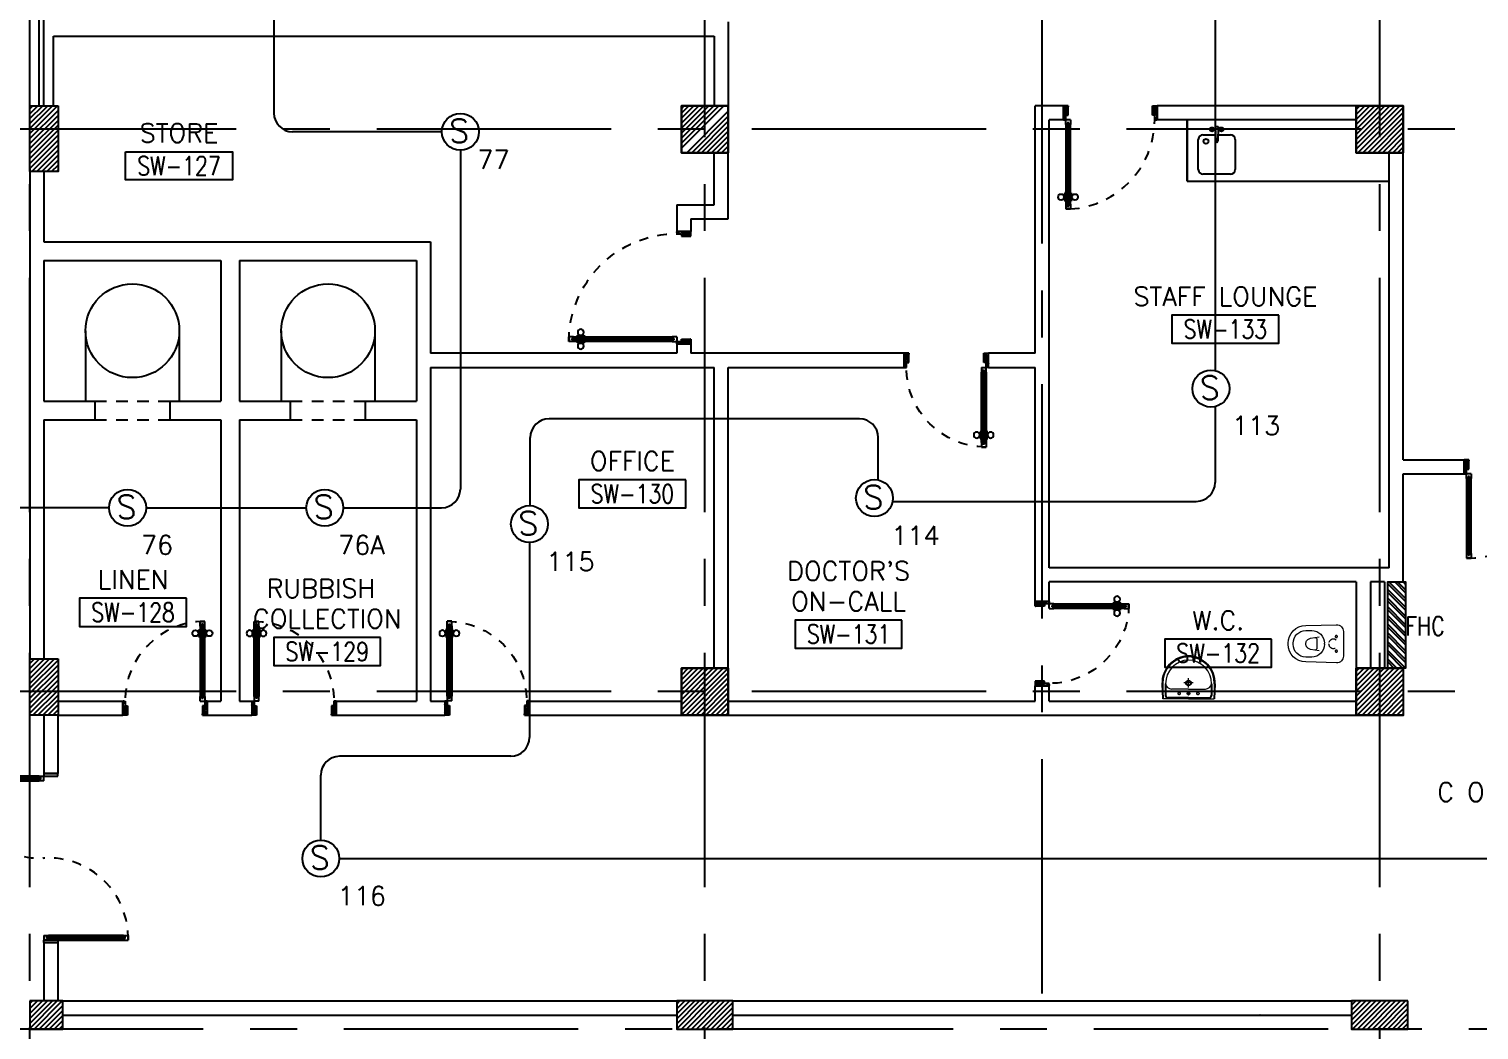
# Model space of a CAD drawing. Extents: x 0 to 93.9, y -1.5 to 78.
# Drawn here: x 50.97 to 66.44, y 33.01 to 43.69 of the extents above; entities that cross this region are included whole.
import ezdxf
from ezdxf.enums import TextEntityAlignment as Align

# ---------------------------------------------------------------- set-up
doc = ezdxf.new("R2010")
doc.units = 0
doc.header["$MEASUREMENT"] = 0
for name, pattern in [('CENTERX2', [4, 2.5, -0.5, 0.5, -0.5]), ('DASHED', [0.75, 0.5, -0.25]), ('HIDDEN', [0.375, 0.25, -0.125]), ('HIDDEN2', [0.1875, 0.125, -0.0625])]:
    doc.linetypes.add(name, pattern=pattern)
doc.layers.get('0').update_dxf_attribs({"color": 11, "linetype": 'CONTINUOUS'})
for name, color, linetype in [('AXES', 11, 'CENTERX2'), ('COL', 11, 'CONTINUOUS'), ('DOOR', 11, 'CONTINUOUS'), ('E-FIRE', 4, 'CONTINUOUS'), ('E-WIRE', 4, 'CONTINUOUS'), ('FHC', 11, 'CONTINUOUS'), ('FIX', 11, 'CONTINUOUS'), ('HAT', 11, 'CONTINUOUS'), ('INSUL', 11, 'CONTINUOUS'), ('ME-FIX', 11, 'CONTINUOUS'), ('RM-BOX', 11, 'CONTINUOUS'), ('RM-NAME', 11, 'CONTINUOUS'), ('RM-NO', 11, 'CONTINUOUS'), ('SHAFT', 11, 'CONTINUOUS'), ('SUNI-FUR', 11, 'CONTINUOUS'), ('WALL', 11, 'CONTINUOUS')]:
    doc.layers.add(name, color=color, linetype=linetype)
doc.styles.add('ROMANS', font='ROMANS.shx', dxfattribs={"width": 0.6})

# ---------------------------------------------------------------- blocks, each defined once
blk = doc.blocks.new('RM1')
at = {"layer": 'RM-BOX'}
blk.add_lwpolyline([(570, -200), (-570, -200), (-570, -500), (570, -500)], close=True, dxfattribs=at)
at = {"layer": 'RM-NAME', "style": 'ROMANS'}
for tag, p in [('ROOMNAME1', (0, 324)), ('ROOMNAME2', (0, 0))]:
    blk.add_attdef(tag, text='', height=200, dxfattribs=at).set_placement(p, align=Align.MIDDLE)
at = {"layer": 'RM-NO', "style": 'ROMANS', "width": 0.8}
blk.add_attdef('ROOMNO', text='', height=200, dxfattribs=at).set_placement((0, -350), align=Align.MIDDLE)
blk = doc.blocks.new('*X37')
at = {"color": 0}
for p, q in [((227926, 149490), (228426, 149990)), ((227929, 149546), (228373, 149990)), ((227929, 149599), (228319, 149990)), ((227929, 149652), (228266, 149990)), ((227929, 149705), (228213, 149990)), ((227929, 149758), (228160, 149990)), ((227929, 149811), (228107, 149990)), ((227929, 149864), (228054, 149990)), ((227929, 149917), (228001, 149990)), ((227929, 149970), (227948, 149990)), ((227979, 149490), (228429, 149940)), ((228032, 149490), (228429, 149887)), ((228085, 149490), (228429, 149834)), ((228138, 149490), (228429, 149781)), ((228191, 149490), (228429, 149728)), ((228244, 149490), (228429, 149675)), ((228297, 149490), (228429, 149622)), ((228350, 149490), (228429, 149568)), ((228403, 149490), (228429, 149515))]:
    blk.add_line(p, q, dxfattribs=at)
blk = doc.blocks.new('COL50')
at = {"layer": 'COL'}
blk.add_lwpolyline([(-250, 250), (-250, -250), (250, -250), (250, 250)], close=True, dxfattribs=at)
blk = doc.blocks.new('*X34')
at = {"color": 0}
for p, q in [((235129, 149533), (235585, 149990)), ((235129, 149586), (235532, 149990)), ((235129, 149639), (235479, 149990)), ((235129, 149692), (235426, 149990)), ((235129, 149745), (235373, 149990)), ((235129, 149798), (235320, 149990)), ((235129, 149851), (235267, 149990)), ((235129, 149905), (235214, 149990)), ((235129, 149958), (235161, 149990)), ((235138, 149490), (235629, 149980)), ((235191, 149490), (235629, 149927)), ((235244, 149490), (235629, 149874)), ((235297, 149490), (235629, 149821)), ((235350, 149490), (235629, 149768)), ((235403, 149490), (235629, 149715)), ((235456, 149490), (235629, 149662)), ((235509, 149490), (235629, 149609)), ((235562, 149490), (235629, 149556)), ((235615, 149490), (235629, 149503))]:
    blk.add_line(p, q, dxfattribs=at)
blk = doc.blocks.new('*X38')
at = {"color": 0}
for p, q in [((227929, 155538), (228380, 155990)), ((227929, 155592), (228327, 155990)), ((227929, 155645), (228274, 155990)), ((227929, 155698), (228221, 155990)), ((227929, 155751), (228168, 155990)), ((227929, 155804), (228115, 155990)), ((227929, 155857), (228062, 155990)), ((227929, 155910), (228009, 155990)), ((227929, 155963), (227956, 155990)), ((227986, 155490), (228429, 155932)), ((228039, 155490), (228429, 155879)), ((228092, 155490), (228429, 155826)), ((228145, 155490), (228429, 155773)), ((228198, 155490), (228429, 155720)), ((228251, 155490), (228429, 155667)), ((228304, 155490), (228429, 155614)), ((228357, 155490), (228429, 155561)), ((228410, 155490), (228429, 155508))]:
    blk.add_line(p, q, dxfattribs=at)
blk = doc.blocks.new('*X31')
at = {"color": 0}
for p, q in [((235129, 155526), (235592, 155990)), ((235129, 155579), (235539, 155990)), ((235129, 155632), (235486, 155990)), ((235129, 155685), (235433, 155990)), ((235129, 155738), (235380, 155990)), ((235129, 155791), (235327, 155990)), ((235129, 155844), (235274, 155990)), ((235129, 155897), (235221, 155990)), ((235129, 155950), (235168, 155990)), ((235145, 155490), (235629, 155973)), ((235198, 155490), (235629, 155920)), ((235251, 155490), (235629, 155867)), ((235304, 155490), (235629, 155814)), ((235357, 155490), (235629, 155761)), ((235410, 155490), (235629, 155708)), ((235464, 155490), (235629, 155655)), ((235517, 155490), (235629, 155602)), ((235570, 155490), (235629, 155549)), ((235623, 155490), (235629, 155496))]:
    blk.add_line(p, q, dxfattribs=at)
blk = doc.blocks.new('DOOR100')
at = {"layer": 'DOOR', "color": 0, "linetype": 'ByBlock'}
for p, q in [((-25, 1300), (-75, 1300)), ((-75, 1300), (-25, 1300)), ((-75, 1250), (-75, 1300)), ((-58, 1250), (-75, 1250)), ((-42, 1270), (-58, 1270)), ((-58, 1250), (-58, 1270)), ((-42, 1250), (-42, 1270)), ((-25, 1250), (-42, 1250)), ((-25, 1250), (-25, 1300)), ((-82, 1205), (-91, 1205)), ((-91, 1205), (-91, 1140)), ((-82, 1140), (-91, 1140)), ((-75, 1218), (-82, 1218)), ((-82, 1128), (-82, 1218)), ((-82, 1205), (-82, 1140)), ((-75, 1128), (-82, 1128)), ((-25, 1218), (-18, 1218)), ((-25, 1128), (-18, 1128)), ((-18, 1128), (-18, 1218)), ((-18, 1205), (-9, 1205)), ((-18, 1205), (-18, 1140)), ((-18, 1140), (-9, 1140)), ((-9, 1205), (-9, 1140)), ((-75, 200), (-58, 200)), ((-75, 150), (-75, 200)), ((-58, 200), (-58, 180)), ((-58, 180), (-42, 180)), ((-42, 200), (-25, 200)), ((-42, 180), (-42, 200)), ((-25, 200), (-25, 150)), ((-1200, 0), (-1200, 150)), ((-1200, 150), (-1175, 150)), ((-1200, 150), (-1200, 0)), ((-1150, 0), (-1200, 0)), ((-1175, 150), (-1175, 100)), ((-1175, 100), (-1150, 100)), ((-1150, 100), (-1150, 0)), ((-75, 150), (-25, 150)), ((-50, 100), (-50, 0)), ((-25, 100), (-50, 100)), ((-50, 0), (0, 0)), ((0, 150), (-25, 150)), ((-25, 150), (-25, 100)), ((0, 150), (0, 0))]:
    blk.add_line(p, q, dxfattribs=at)
at = {"layer": 'DOOR', "linetype": 'ByBlock'}
for p, q in [((-75, 1250), (-75, 200)), ((-58, 200), (-58, 1250)), ((-42, 200), (-42, 1250)), ((-25, 200), (-25, 1250)), ((0, 0), (0, 150))]:
    blk.add_line(p, q, dxfattribs=at)
at = {"layer": 'DOOR', "color": 9, "linetype": 'ByBlock'}
for p, q in [((-1150, 0), (-1200, 114)), ((-1150, 0), (-1200, 40)), ((-1150, 0), (-1163, 100)), ((-50, 0), (0, 114)), ((-50, 0), (-37, 100)), ((-50, 0), (0, 40))]:
    blk.add_line(p, q, dxfattribs=at)
at = {"layer": 'DOOR', "color": 0, "linetype": 'ByBlock'}
for centre in [(-124, 1173), (24, 1173)]:
    blk.add_circle(centre, 32.4, dxfattribs=at)
at = {"layer": 'DOOR', "linetype": 'HIDDEN', "ltscale": 0.5}
blk.add_arc((-25, 150), 1150, 90, 180.0001, dxfattribs=at)
at = {"layer": 'DOOR', "color": 9, "linetype": 'ByBlock'}
for centre, radius, start, end in [((-1150, 0), 154, 103.7142, 108.8947), ((-1150, 0), 134, 100.72, 111.8402), ((-1150, 0), 94.4, 90, 121.9818), ((-1150, 0), 74.4, 90, 132.2236), ((-1150, 0), 54.4, 90, 156.7926), ((-1150, 0), 34.4, 90, 180), ((-1150, 0), 14.4, 90, 180), ((-50, 0), 94.4, 58.0182, 90), ((-50, 0), 74.4, 47.7764, 90), ((-50, 0), 54.4, 23.2074, 90), ((-50, 0), 34.4, 0, 90), ((-50, 0), 14.4, 0, 90), ((-50, 0), 134, 68.1598, 79.28), ((-50, 0), 114, 64.0838, 77.3774), ((-50, 0), 154, 71.1053, 76.2858)]:
    blk.add_arc(centre, radius, start, end, dxfattribs=at)
blk = doc.blocks.new('DOOR90')
at = {"layer": 'DOOR', "color": 0, "linetype": 'ByBlock'}
for p, q in [((-150, 0), (-150, -25)), ((-150, 0), (0, 0)), ((0, -50), (0, 0)), ((-1000, -25), (-1000, -75)), ((-1000, -75), (-1000, -25)), ((-950, -25), (-1000, -25)), ((-950, -75), (-1000, -75)), ((-970, -42), (-970, -58)), ((-950, -42), (-970, -42)), ((-950, -58), (-970, -58)), ((-950, -25), (-950, -42)), ((-950, -58), (-950, -75)), ((-918, -25), (-918, -18)), ((-828, -18), (-918, -18)), ((-918, -75), (-918, -82)), ((-828, -82), (-918, -82)), ((-905, -18), (-905, -9)), ((-905, -9), (-840, -9)), ((-905, -18), (-840, -18)), ((-905, -82), (-905, -91)), ((-905, -82), (-840, -82)), ((-905, -91), (-840, -91)), ((-840, -18), (-840, -9)), ((-840, -82), (-840, -91)), ((-828, -25), (-828, -18)), ((-828, -75), (-828, -82)), ((-200, -42), (-200, -25)), ((-200, -25), (-150, -25)), ((-180, -42), (-200, -42)), ((-200, -75), (-200, -58)), ((-200, -58), (-180, -58)), ((-150, -75), (-200, -75)), ((-180, -58), (-180, -42)), ((-150, -75), (-150, -25)), ((-150, -25), (-100, -25)), ((-100, -25), (-100, -50)), ((-100, -50), (0, -50)), ((-150, -900), (-150, -875)), ((-150, -875), (-100, -875)), ((0, -900), (-150, -900)), ((-150, -900), (0, -900)), ((-100, -850), (0, -850)), ((-100, -875), (-100, -850)), ((0, -850), (0, -900))]:
    blk.add_line(p, q, dxfattribs=at)
at = {"layer": 'DOOR', "color": 9, "linetype": 'ByBlock'}
for p, q in [((0, -50), (-114, 0)), ((0, -50), (-40, 0)), ((0, -50), (-100, -37)), ((0, -850), (-114, -900)), ((0, -850), (-100, -863)), ((0, -850), (-40, -900))]:
    blk.add_line(p, q, dxfattribs=at)
at = {"layer": 'DOOR', "linetype": 'ByBlock'}
for p, q in [((-200, -25), (-950, -25)), ((-200, -42), (-950, -42)), ((-200, -58), (-950, -58)), ((-950, -75), (-200, -75))]:
    blk.add_line(p, q, dxfattribs=at)
at = {"layer": 'DOOR', "color": 0, "linetype": 'ByBlock'}
for centre in [(-873, 24), (-873, -124)]:
    blk.add_circle(centre, 32.4, dxfattribs=at)
at = {"layer": 'DOOR', "color": 9, "linetype": 'ByBlock'}
for centre, radius, start, end in [((0, -50), 154, 161.1053, 166.2858), ((0, -50), 134, 158.1598, 169.28), ((0, -50), 94.4, 148.0182, 180), ((0, -50), 74.4, 137.7764, 180), ((0, -50), 114, 154.0838, 167.3774), ((0, -50), 54.4, 113.2074, 180), ((0, -50), 34.4, 90, 180), ((0, -50), 14.4, 90, 180), ((0, -850), 154, 193.7142, 198.8947), ((0, -850), 134, 190.72, 201.8402), ((0, -850), 94.4, 180, 211.9818), ((0, -850), 74.4, 180, 222.2236), ((0, -850), 54.4, 180, 246.7926), ((0, -850), 34.4, 180, 270), ((0, -850), 14.4, 180, 270)]:
    blk.add_arc(centre, radius, start, end, dxfattribs=at)
at = {"layer": 'DOOR', "linetype": 'HIDDEN', "ltscale": 0.5}
blk.add_arc((-150, -25), 850, 180, 270, dxfattribs=at)
blk = doc.blocks.new('A$C272A55A0')
at = {"layer": 'DOOR', "color": 0, "linetype": 'ByBlock'}
for p, q in [((0, 900), (0, 1050)), ((50, 1050), (0, 1050)), ((25, 950), (50, 950)), ((25, 900), (25, 950)), ((50, 950), (50, 1050)), ((1750, 950), (1750, 1050)), ((1750, 1050), (1800, 1050)), ((1775, 950), (1750, 950)), ((1775, 900), (1775, 950)), ((1800, 1050), (1800, 900)), ((0, 900), (25, 900)), ((75, 900), (25, 900)), ((25, 850), (25, 900)), ((42, 850), (25, 850)), ((58, 870), (42, 870)), ((42, 870), (42, 850)), ((58, 850), (58, 870)), ((75, 850), (58, 850)), ((75, 900), (75, 850)), ((1725, 900), (1775, 900)), ((1725, 900), (1725, 850)), ((1725, 850), (1742, 850)), ((1742, 870), (1758, 870)), ((1742, 850), (1742, 870)), ((1758, 870), (1758, 850)), ((1758, 850), (1775, 850)), ((1800, 900), (1775, 900)), ((1775, 850), (1775, 900)), ((1718, 160), (1709, 160)), ((1709, 95), (1709, 160)), ((1725, 173), (1718, 173)), ((1718, 173), (1718, 83)), ((1718, 95), (1718, 160)), ((1775, 173), (1782, 173)), ((1782, 173), (1782, 83)), ((1782, 160), (1791, 160)), ((1782, 95), (1782, 160)), ((1791, 95), (1791, 160)), ((25, 50), (42, 50)), ((25, 50), (25, 0)), ((25, 0), (75, 0)), ((75, 0), (25, 0)), ((42, 50), (42, 30)), ((42, 30), (58, 30)), ((58, 50), (75, 50)), ((58, 50), (58, 30)), ((75, 50), (75, 0)), ((1718, 95), (1709, 95)), ((1725, 83), (1718, 83)), ((1742, 50), (1725, 50)), ((1725, 50), (1725, 0)), ((1775, 0), (1725, 0)), ((1725, 0), (1775, 0)), ((1742, 50), (1742, 30)), ((1758, 30), (1742, 30)), ((1775, 50), (1758, 50)), ((1758, 50), (1758, 30)), ((1775, 83), (1782, 83)), ((1775, 50), (1775, 0)), ((1782, 95), (1791, 95))]:
    blk.add_line(p, q, dxfattribs=at)
at = {"layer": 'DOOR', "color": 9, "linetype": 'ByBlock'}
for p, q in [((50, 1050), (0, 1010)), ((50, 1050), (0, 937)), ((50, 1050), (37, 950)), ((1750, 1050), (1800, 1010)), ((1750, 1050), (1800, 937)), ((1750, 1050), (1763, 950))]:
    blk.add_line(p, q, dxfattribs=at)
at = {"layer": 'DOOR', "linetype": 'ByBlock'}
for p, q in [((25, 850), (25, 50)), ((42, 850), (42, 50)), ((58, 850), (58, 50)), ((75, 50), (75, 850)), ((1725, 50), (1725, 850)), ((1742, 850), (1742, 50)), ((1758, 850), (1758, 50)), ((1775, 850), (1775, 50))]:
    blk.add_line(p, q, dxfattribs=at)
at = {"layer": 'DOOR', "color": 0, "linetype": 'ByBlock'}
for centre in [(1676, 128), (1824, 128)]:
    blk.add_circle(centre, 32.4, dxfattribs=at)
at = {"layer": 'DOOR', "color": 9, "linetype": 'ByBlock'}
for centre, radius, start, end in [((50, 1050), 54.4, 203.2074, 270), ((50, 1050), 74.4, 227.7764, 270), ((50, 1050), 94.4, 238.0182, 270), ((50, 1050), 114, 244.0838, 257.3774), ((50, 1050), 34.4, 180, 270), ((50, 1050), 14.4, 180, 270), ((1750, 1050), 14.4, 270, 0), ((1750, 1050), 34.4, 270, 0), ((1750, 1050), 54.4, 270, 336.7926), ((1750, 1050), 74.4, 270, 312.2236), ((1750, 1050), 94.4, 270, 301.9818), ((1750, 1050), 114, 282.6226, 295.9162), ((50, 1050), 134, 248.1598, 259.28), ((50, 1050), 154, 251.1053, 256.2858), ((1750, 1050), 134, 280.72, 291.8402), ((1750, 1050), 154, 283.7142, 288.8947)]:
    blk.add_arc(centre, radius, start, end, dxfattribs=at)
at = {"layer": 'DOOR', "linetype": 'HIDDEN', "ltscale": 0.5}
for centre, start, end in [((50, 851), 268.3174, 3.2965), ((1750, 851), 176.7035, 271.6826)]:
    blk.add_arc(centre, 851, start, end, dxfattribs=at)
at = {"layer": 'WALL', "linetype": 'ByBlock'}
blk.add_line((1800, 900), (1800, 1050), dxfattribs=at)
blk = doc.blocks.new('C7')
at = {"layer": 'HAT'}
h = blk.add_hatch(dxfattribs=at)
h.set_pattern_fill('ANSI31', color=256, scale=300, style=0)
h.set_pattern_definition([(45, (-248876.182, -51411.005), (-26.5165043, 26.5165043), [])])
h.paths.add_polyline_path([(350, 300), (250, 300), (0, 300), (0, 0), (350, 0)])
at = {"layer": 'COL'}
blk.add_lwpolyline([(0, 300), (0, 0), (350, 0), (350, 300)], close=True, dxfattribs=at)
blk = doc.blocks.new('C5')
at = {"layer": 'HAT', "linetype": 'ByBlock'}
h = blk.add_hatch(dxfattribs=at)
h.set_pattern_fill('ANSI31', color=256, scale=300, style=0)
h.set_pattern_definition([(45, (-223356.182, -51411.005), (-26.516504, 26.516504), [])])
h.paths.add_polyline_path([(300, 300), (0, 300), (0, 0), (300, 0)])
h.paths.add_polyline_path([(600, 300), (300, 300), (300, 0), (600, 0)])
at = {"layer": 'COL'}
blk.add_lwpolyline([(600, 300), (0, 300), (0, 0), (600, 0)], close=True, dxfattribs=at)
blk = doc.blocks.new('C11')
at = {"layer": 'HAT'}
h = blk.add_hatch(dxfattribs=at)
h.set_pattern_fill('ANSI31', color=256, scale=300, style=0)
h.set_pattern_definition([(45, (-248556.182, -75061.005), (-26.5165043, 26.5165043), [])])
h.paths.add_polyline_path([(300, 700), (0, 700), (0, 350), (300, 350)])
h.paths.add_polyline_path([(300, 350), (0, 350), (0, 0), (300, 0)])
at = {"layer": 'COL'}
blk.add_lwpolyline([(300, 700), (300, 0), (0, 0), (0, 700)], close=True, dxfattribs=at)
blk = doc.blocks.new('DOOR-10')
at = {"layer": 'DOOR', "color": 0, "linetype": 'ByBlock'}
for p, q in [((-26, 1100), (-76, 1100)), ((-76, 1100), (-26, 1100)), ((-76, 1050), (-76, 1100)), ((-26, 1050), (-26, 1100)), ((-83, 1005), (-92, 1005)), ((-92, 1005), (-92, 940)), ((-83, 940), (-92, 940)), ((-76, 1018), (-83, 1018)), ((-83, 928), (-83, 1018)), ((-83, 1005), (-83, 940)), ((-59, 1050), (-76, 1050)), ((-43, 1070), (-59, 1070)), ((-59, 1050), (-59, 1070)), ((-43, 1050), (-43, 1070)), ((-26, 1050), (-43, 1050)), ((-26, 1018), (-18, 1018)), ((-18, 928), (-18, 1018)), ((-18, 1005), (-9, 1005)), ((-18, 1005), (-18, 940)), ((-18, 940), (-9, 940)), ((-9, 1005), (-9, 940)), ((-76, 928), (-83, 928)), ((-26, 928), (-18, 928)), ((-76, 200), (-59, 200)), ((-76, 150), (-76, 200)), ((-59, 200), (-59, 180)), ((-59, 180), (-43, 180)), ((-43, 200), (-26, 200)), ((-43, 180), (-43, 200)), ((-26, 200), (-26, 150)), ((-1001, 0), (-1001, 150)), ((-1001, 150), (-976, 150)), ((-1001, 150), (-1001, 0)), ((-951, 0), (-1001, 0)), ((-976, 150), (-976, 100)), ((-976, 100), (-951, 100)), ((-951, 100), (-951, 0)), ((-76, 150), (-26, 150)), ((-51, 100), (-51, 0)), ((-26, 100), (-51, 100)), ((-51, 0), (-1, 0)), ((-1, 150), (-26, 150)), ((-26, 150), (-26, 100))]:
    blk.add_line(p, q, dxfattribs=at)
at = {"layer": 'DOOR', "linetype": 'ByBlock'}
for p, q in [((-76, 1050), (-76, 200)), ((-59, 200), (-59, 1050)), ((-43, 200), (-43, 1050)), ((-26, 200), (-26, 1050))]:
    blk.add_line(p, q, dxfattribs=at)
at = {"layer": 'DOOR', "color": 9, "linetype": 'ByBlock'}
for p, q in [((-951, 0), (-1001, 114)), ((-951, 0), (-1001, 40)), ((-951, 0), (-964, 100)), ((-51, 0), (-1, 114)), ((-51, 0), (-37, 100)), ((-51, 0), (-1, 40)), ((-1, 0), (-1, 150))]:
    blk.add_line(p, q, dxfattribs=at)
at = {"layer": 'DOOR', "color": 0, "linetype": 'ByBlock'}
for centre in [(-124, 973), (23, 973)]:
    blk.add_circle(centre, 32.4, dxfattribs=at)
at = {"layer": 'DOOR', "linetype": 'HIDDEN', "ltscale": 0.5}
blk.add_arc((-23, 149), 952, 93.1482, 179.9482, dxfattribs=at)
at = {"layer": 'DOOR', "color": 9, "linetype": 'ByBlock'}
for centre, radius, start, end in [((-951, 0), 154, 103.7142, 108.8947), ((-951, 0), 134, 100.72, 111.8402), ((-951, 0), 94.4, 90, 121.9818), ((-951, 0), 74.4, 90, 132.2236), ((-951, 0), 54.4, 90, 156.7926), ((-951, 0), 34.4, 90, 180), ((-951, 0), 14.4, 90, 180), ((-51, 0), 94.4, 58.0182, 90), ((-51, 0), 74.4, 47.7764, 90), ((-51, 0), 54.4, 23.2074, 90), ((-51, 0), 34.4, 0, 90), ((-51, 0), 14.4, 0, 90), ((-51, 0), 134, 68.1598, 79.28), ((-51, 0), 114, 64.0838, 77.3774), ((-51, 0), 154, 71.1053, 76.2858)]:
    blk.add_arc(centre, radius, start, end, dxfattribs=at)
blk = doc.blocks.new('fe-door')
at = {"layer": 'DOOR', "color": 0, "linetype": 'ByBlock'}
for p, q in [((-900, 1775), (-900, 1725)), ((-900, 1725), (-900, 1775)), ((-850, 1775), (-900, 1775)), ((-850, 1725), (-900, 1725)), ((-870, 1758), (-870, 1742)), ((-850, 1758), (-870, 1758)), ((-850, 1742), (-870, 1742)), ((-850, 1775), (-850, 1758)), ((-850, 1742), (-850, 1725)), ((-818, 1775), (-818, 1782)), ((-728, 1782), (-818, 1782)), ((-818, 1725), (-818, 1718)), ((-728, 1718), (-818, 1718)), ((-805, 1782), (-805, 1791)), ((-805, 1791), (-740, 1791)), ((-805, 1782), (-740, 1782)), ((-805, 1718), (-805, 1709)), ((-805, 1718), (-740, 1718)), ((-805, 1709), (-740, 1709)), ((-740, 1782), (-740, 1791)), ((-740, 1718), (-740, 1709)), ((-728, 1775), (-728, 1782)), ((-728, 1725), (-728, 1718)), ((-50, 1758), (-50, 1775)), ((-50, 1775), (0, 1775)), ((-30, 1758), (-50, 1758)), ((-50, 1725), (-50, 1742)), ((-50, 1742), (-30, 1742)), ((0, 1725), (-50, 1725)), ((-30, 1742), (-30, 1758)), ((150, 1800), (0, 1800)), ((0, 1800), (0, 1775)), ((0, 1725), (0, 1775)), ((0, 1775), (150, 1775)), ((150, 1775), (150, 1800)), ((0, 75), (0, 25)), ((0, 75), (50, 75)), ((0, 0), (0, 25)), ((0, 25), (50, 25)), ((150, 25), (0, 25)), ((0, 0), (150, 0)), ((30, 58), (30, 42)), ((50, 58), (30, 58)), ((30, 42), (50, 42)), ((50, 75), (50, 58)), ((50, 42), (50, 25)), ((150, 25), (150, 0)), ((850, 58), (850, 75)), ((850, 75), (900, 75)), ((850, 58), (870, 58)), ((850, 25), (850, 42)), ((850, 42), (870, 42)), ((850, 25), (900, 25)), ((870, 42), (870, 58)), ((900, 25), (900, 75)), ((900, 75), (900, 25))]:
    blk.add_line(p, q, dxfattribs=at)
at = {"layer": 'DOOR', "linetype": 'ByBlock'}
for p, q in [((-50, 1775), (-850, 1775)), ((-50, 1758), (-850, 1758)), ((-50, 1742), (-850, 1742)), ((-850, 1725), (-50, 1725)), ((850, 75), (50, 75)), ((50, 58), (850, 58)), ((50, 42), (850, 42)), ((50, 25), (850, 25))]:
    blk.add_line(p, q, dxfattribs=at)
at = {"layer": 'DOOR', "color": 0, "linetype": 'ByBlock'}
for centre in [(-773, 1824), (-773, 1676)]:
    blk.add_circle(centre, 32.4, dxfattribs=at)
at = {"layer": 'DOOR', "linetype": 'HIDDEN', "ltscale": 0.5}
for centre, start, end in [((-49, 1750), 178.3174, 273.2965), ((49, 50), 358.3174, 93.2965)]:
    blk.add_arc(centre, 851, start, end, dxfattribs=at)
at = {"layer": 'WALL'}
for p, q in [((0, 1800), (150, 1800)), ((0, 0), (150, 0))]:
    blk.add_line(p, q, dxfattribs=at)
at = {"layer": 'WALL', "linetype": 'ByBlock'}
blk.add_line((0, 1800), (150, 1800), dxfattribs=at)
blk = doc.blocks.new('LAV1')
at = {"layer": 'FIX', "linetype": 'ByBlock', "ltscale": 0.3}
for p, q in [((-280, 210), (-275, 50)), ((-245, 210), (-245, 85)), ((245, 210), (245, 85)), ((280, 210), (275, 50)), ((0, 60), (-220, 60)), ((0, 60), (220, 60))]:
    blk.add_line(p, q, dxfattribs=at)
at = {"layer": 'FIX', "linetype": 'Continuous', "lineweight": 20}
for p, q in [((-275, 210), (-275, 50)), ((0, 155), (-181, 155)), ((0, 155), (181, 155)), ((275, 210), (275, 50)), ((0, 50), (-275, 50)), ((0, 50), (-252, 50)), ((0, 50), (252, 50)), ((0, 50), (275, 50))]:
    blk.add_line(p, q, dxfattribs=at)
at = {"layer": 'FIX', "linetype": 'DASHED', "lineweight": 20, "ltscale": 0.05}
for p, q in [((50, 220), (-50, 220)), ((0, 170), (0, 270)), ((0, 170), (0, 270))]:
    blk.add_line(p, q, dxfattribs=at)
at = {"layer": 'FIX', "lineweight": 20}
for p, q in [((16, 107), (-15, 107)), ((0, 92), (0, 123))]:
    blk.add_line(p, q, dxfattribs=at)
for centre, radius in [((0, 220), 29.5), ((0, 220), 22.5), ((0, 107), 15.5)]:
    blk.add_circle(centre, radius, dxfattribs=at)
at = {"layer": 'FIX', "linetype": 'HIDDEN', "lineweight": 20, "ltscale": 0.05}
for centre in [(-100, 107), (100, 107)]:
    blk.add_circle(centre, 12.4, dxfattribs=at)
at = {"layer": 'FIX', "linetype": 'ByBlock', "ltscale": 0.3}
for centre, radius, start, end in [((7, 220), 287, 91.3776, 182.0064), ((-7, 220), 287, 357.9936, 88.6224), ((-220, 85), 24.9, 179.7021, 269.9486), ((220, 85), 24.9, 270.0514, 0.2979)]:
    blk.add_arc(centre, radius, start, end, dxfattribs=at)
at = {"layer": 'FIX', "linetype": 'Continuous', "lineweight": 20}
for centre, radius, start, end in [((8, 217), 283, 91.6988, 181.351), ((8, 212), 253, 91.7328, 180.4884), ((-8, 217), 283, 358.649, 88.3012), ((-8, 212), 253, 359.5116, 88.2672), ((-179, 222), 66.9, 190.2006, 268.0786), ((179, 222), 66.9, 271.9214, 349.7994)]:
    blk.add_arc(centre, radius, start, end, dxfattribs=at)
blk = doc.blocks.new('WC1')
at = {"layer": 'FIX', "lineweight": 20}
for p, q in [((-210, 204), (-538, 194)), ((-727, 5), (-727, -5)), ((-674, 5), (-674, -5)), ((-534, 24), (-540, 0)), ((-540, 0), (-534, -24)), ((-475, 141), (-538, 141)), ((-395, 76), (-490, 60)), ((-339, 5), (-339, -5)), ((-538, -141), (-475, -141)), ((-490, -60), (-395, -76)), ((-538, -194), (-210, -204))]:
    blk.add_line(p, q, dxfattribs=at)
at = {"layer": 'FIX', "linetype": 'Continuous', "lineweight": 20}
blk.add_line((-420, -47), (-420, 45), dxfattribs=at)
at = {"layer": 'FIX', "lineweight": 20}
blk.add_lwpolyline([(-213, -204), (-210, -204, 0.414214), (-137, -131), (-137, 0), (-137, 131, 0.414214), (-210, 204)], format="xyb", dxfattribs=at)
at = {"layer": 'FIX', "linetype": 'HIDDEN2', "lineweight": 20, "ltscale": 0.3}
blk.add_circle((-245, 0), 49.8, dxfattribs=at)
at = {"layer": 'FIX', "linetype": 'HIDDEN', "lineweight": 20, "ltscale": 0.05}
for centre in [(-213, 78), (-213, -77)]:
    blk.add_circle(centre, 11.6, dxfattribs=at)
at = {"layer": 'FIX', "lineweight": 20}
for centre, radius, start, end in [((-538, 5), 189, 90, 180), ((-538, 5), 136, 90, 180), ((-473, -7), 68.2, 128.9242, 152.8468), ((-464, -18), 82, 108.496, 128.9242), ((-475, 5), 136, 360, 90), ((-538, -5), 189, 180, 270), ((-538, -5), 136, 180, 270), ((-473, 7), 68.2, 207.1532, 231.0758), ((-464, 18), 82, 231.0758, 251.504), ((-475, -5), 136, 270, 0)]:
    blk.add_arc(centre, radius, start, end, dxfattribs=at)
at = {"layer": 'FIX', "linetype": 'Continuous', "lineweight": 20}
for centre, start, end in [((-443, 46), 357.6662, 91.6121), ((-442, -46), 268.3879, 2.3338)]:
    blk.add_arc(centre, 22.3, start, end, dxfattribs=at)
blk = doc.blocks.new('S')
at = {"layer": 'E-FIRE'}
blk.add_circle((0, 0), 197, dxfattribs=at)
at = {"layer": 'E-FIRE', "color": 3, "style": 'ROMANS'}
blk.add_text('S', height=250, dxfattribs=at).set_placement((-119, -115))

msp = doc.modelspace()

# ---------------------------------------------------------------- hatches: boundary and pattern name
at = {"layer": 'FHC', "linetype": 'ByBlock', "ltscale": 0.3}
h = msp.add_hatch(dxfattribs=at)
h.set_pattern_fill('ANSI32', color=11, scale=0.175, angle=90, style=0)
h.set_pattern_definition([(135, (96.70846, -195.32618), (-0.046403883, -0.046403883), []), (135, (96.70846, -195.295246), (-0.046403883, -0.046403883), [])])
h.paths.add_polyline_path([(65.6575, 37.79), (65.4675, 37.79), (65.4675, 36.87), (65.6575, 36.87)])
h.paths.add_polyline_path([(66.0786, 36.6574), (65.6577, 36.6574), (65.6577, 36.9199), (66.0786, 36.9199)], flags=9)
at = {"layer": 'HAT'}
h = msp.add_hatch(dxfattribs=at)
h.set_pattern_fill('ANSI31', color=256, scale=0.3, style=0)
h.set_pattern_definition([(45, (-249.55383, -18.391005), (-0.0265165043, 0.0265165043), [])])
h.paths.add_polyline_path([(51.2824, 36.97), (50.9824, 36.97), (50.9824, 36.62), (51.2824, 36.62)])
h.paths.add_polyline_path([(51.2824, 36.62), (50.9824, 36.62), (50.9824, 36.37), (51.2824, 36.37)])

# ---------------------------------------------------------------- linework, layer by layer
at = {"layer": 'AXES'}
for p, q in [((58.1824, -1.4643), (58.1824, 77.3484)), ((65.3824, -1.4643), (65.3824, 77.3484)), ((50.9824, -1.4643), (50.9824, 76.9984)), ((61.7824, 5.4), (61.7824, 64.22)), ((93.1824, 42.62), (25.1424, 42.62)), ((93.1824, 42.62), (41.0924, 42.62)), ((93.1824, 36.62), (41.0924, 36.62)), ((92.8324, 33.02), (30.5424, 33.02))]:
    msp.add_line(p, q, dxfattribs=at)
at = {"layer": 'COL'}
msp.add_lwpolyline([(51.2824, 36.97), (51.2824, 36.37), (50.9824, 36.37), (50.9824, 36.97)], close=True, dxfattribs=at)
at = {"layer": 'E-WIRE', "color": 4, "linetype": 'ByBlock'}
for p, q in [((53.585, 45.3727), (53.585, 42.793)), ((59.8318, 39.5311), (56.5205, 39.5311)), ((56.3205, 38.6053), (56.3205, 39.3311)), ((60.0318, 38.8786), (60.0318, 39.3311)), ((52.2217, 38.5815), (53.9311, 38.5815)), ((54.3253, 38.5815), (55.3746, 38.5815)), ((54.2831, 34.84), (66.9519, 34.84))]:
    msp.add_line(p, q, dxfattribs=at)
at = {"layer": 'E-WIRE', "color": 4}
for p, q in [((63.6296, 40.0443), (63.6296, 44.1916)), ((63.626, 39.6609), (63.626, 38.8501)), ((60.186, 38.6501), (63.426, 38.6501))]:
    msp.add_line(p, q, dxfattribs=at)
at = {"layer": 'E-WIRE', "linetype": 'ByBlock', "ltscale": 0.3}
for p, q in [((55.3775, 42.593), (53.785, 42.593)), ((55.5746, 42.3959), (55.5746, 38.7815)), ((56.3114, 38.2113), (56.3114, 36.1303)), ((56.1114, 35.9303), (54.286, 35.9303)), ((54.086, 35.037), (54.086, 35.7303))]:
    msp.add_line(p, q, dxfattribs=at)
at = {"layer": 'E-WIRE', "color": 4, "linetype": 'ByBlock', "ltscale": 0.3}
msp.add_line((51.8275, 38.5815), (49.0638, 38.5815), dxfattribs=at)
at = {"layer": 'E-WIRE', "linetype": 'ByBlock'}
msp.add_arc((53.785, 42.793), 0.2, 180, 270, dxfattribs=at)
at = {"layer": 'E-WIRE', "color": 4, "linetype": 'ByBlock'}
for centre, start, end in [((56.5205, 39.3311), 90, 180), ((59.8318, 39.3311), 0, 90)]:
    msp.add_arc(centre, 0.2, start, end, dxfattribs=at)
at = {"layer": 'E-WIRE', "color": 4}
msp.add_arc((63.426, 38.8501), 0.2, 270, 0, dxfattribs=at)
at = {"layer": 'E-WIRE', "linetype": 'ByBlock', "ltscale": 0.3}
for centre, start, end in [((55.3746, 38.7815), 270, 0), ((56.1114, 36.1303), 270, 0), ((54.286, 35.7303), 90, 180)]:
    msp.add_arc(centre, 0.2, start, end, dxfattribs=at)
at = {"layer": 'FHC', "linetype": 'ByBlock', "ltscale": 0.3}
msp.add_lwpolyline([(65.4675, 36.87), (65.4675, 37.79), (65.6575, 37.79), (65.6575, 36.87)], close=True, dxfattribs=at)
at = {"layer": 'INSUL'}
for p, q in [((51.0824, 42.87), (51.0824, 45.17)), ((51.1324, 42.87), (51.1324, 45.17))]:
    msp.add_line(p, q, dxfattribs=at)
at = {"layer": 'ME-FIX'}
for p, q in [((63.3278, 42.068), (63.3278, 42.718)), ((63.3278, 42.718), (63.3278, 42.068)), ((63.4971, 42.5613), (63.6336, 42.5613)), ((63.6276, 42.6495), (63.6596, 42.6495)), ((63.6276, 42.6495), (63.6336, 42.4942)), ((63.6596, 42.6495), (63.6536, 42.4942)), ((63.6536, 42.5613), (63.79, 42.5613)), ((63.4473, 42.1903), (63.4473, 42.5114)), ((63.8399, 42.5114), (63.8399, 42.1903)), ((63.79, 42.1405), (63.4971, 42.1405)), ((63.3278, 42.068), (65.4823, 42.068))]:
    msp.add_line(p, q, dxfattribs=at)
for centre, radius in [((63.5938, 42.6184), 0.0217), ((63.5938, 42.6184), 0.014), ((63.6933, 42.6184), 0.0217), ((63.6933, 42.6184), 0.014), ((63.5291, 42.4919), 0.0255)]:
    msp.add_circle(centre, radius, dxfattribs=at)
for centre, radius, start, end in [((63.4971, 42.5114), 0.0499, 90, 180), ((63.79, 42.5114), 0.0499, 0, 90), ((63.6436, 42.4942), 0.00997, 180, 0), ((63.4971, 42.1903), 0.0499, 180, 270), ((63.79, 42.1903), 0.0499, 270, 0)]:
    msp.add_arc(centre, radius, start, end, dxfattribs=at)
at = {"layer": 'SHAFT', "linetype": 'ByBlock', "ltscale": 0.3}
for p, q in [((51.5761, 40.47), (51.5761, 39.72)), ((52.5761, 40.47), (52.5761, 39.72)), ((53.6636, 40.47), (53.6636, 39.72)), ((54.6636, 40.47), (54.6636, 39.72))]:
    msp.add_line(p, q, dxfattribs=at)
for centre in [(52.0761, 40.47), (54.1636, 40.47)]:
    msp.add_circle(centre, 0.5, dxfattribs=at)
at = {"layer": 'SUNI-FUR', "linetype": 'HIDDEN2'}
for p, q in [((51.6761, 39.72), (52.4761, 39.72)), ((53.7636, 39.72), (54.5636, 39.72)), ((51.6761, 39.52), (52.4761, 39.52)), ((53.7636, 39.52), (54.5636, 39.52))]:
    msp.add_line(p, q, dxfattribs=at)
at = {"layer": 'WALL'}
for p, q in [((50.9824, 42.87), (50.9824, 45.32)), ((51.2324, 42.87), (51.2324, 43.615)), ((51.2324, 43.615), (58.2824, 43.615)), ((62.0074, 42.87), (61.7074, 42.87)), ((61.7074, 40.23), (61.7074, 42.87)), ((62.0074, 42.72), (62.0074, 42.87)), ((65.1324, 42.87), (63.0074, 42.87)), ((63.0074, 42.72), (63.0074, 42.87)), ((62.0074, 42.72), (61.8574, 42.72)), ((61.8574, 37.94), (61.8574, 42.72)), ((65.1324, 42.72), (63.0074, 42.72)), ((58.2824, 41.815), (58.2824, 42.37)), ((58.4324, 41.665), (58.4324, 42.37)), ((58.4324, 41.665), (58.4324, 42.37)), ((65.4824, 37.94), (65.4824, 42.37)), ((65.6325, 39.095), (65.6325, 42.37)), ((50.9824, 42.22), (50.9824, 36.97)), ((51.1324, 42.17), (51.1324, 41.42)), ((57.8824, 41.815), (58.2824, 41.815)), ((58.0324, 41.665), (58.4324, 41.665)), ((51.1324, 41.42), (55.2574, 41.42)), ((51.1324, 41.42), (55.2574, 41.42)), ((55.2574, 41.42), (55.2574, 40.23)), ((55.2574, 41.42), (55.2574, 40.23)), ((51.1324, 41.22), (51.1324, 39.72)), ((51.1324, 41.22), (53.0199, 41.22)), ((51.1324, 41.22), (51.1324, 40.23)), ((51.1324, 41.22), (51.1324, 39.72)), ((51.1324, 41.22), (53.0199, 41.22)), ((51.1324, 41.22), (51.1324, 40.23)), ((53.0199, 41.22), (53.0199, 39.72)), ((53.2199, 41.22), (55.1074, 41.22)), ((53.2199, 41.22), (55.1074, 41.22)), ((53.2199, 41.22), (53.2199, 39.72)), ((55.1074, 41.22), (55.1074, 39.72)), ((55.1074, 41.22), (55.1074, 39.72)), ((57.8824, 40.23), (55.2574, 40.23)), ((58.2824, 40.23), (58.0324, 40.23)), ((60.3074, 40.23), (58.0324, 40.23)), ((60.3074, 40.08), (60.3074, 40.23)), ((61.7074, 40.23), (61.2074, 40.23)), ((61.2074, 40.08), (61.2074, 40.23)), ((55.2574, 40.08), (58.2824, 40.08)), ((55.2574, 40.08), (55.2574, 36.52)), ((55.2574, 40.08), (55.2574, 36.52)), ((58.2824, 36.87), (58.2824, 40.08)), ((58.4324, 36.87), (58.4324, 40.08)), ((58.4324, 40.08), (60.3074, 40.08)), ((61.2074, 40.08), (61.7074, 40.08)), ((61.7074, 37.5826), (61.7074, 40.08)), ((51.1324, 39.72), (51.6761, 39.72)), ((51.6761, 39.72), (51.6761, 39.52)), ((52.4761, 39.72), (53.0199, 39.72)), ((52.4761, 39.72), (52.4761, 39.52)), ((53.2199, 39.72), (53.7636, 39.72)), ((53.7636, 39.52), (53.7636, 39.72)), ((54.5636, 39.52), (54.5636, 39.72)), ((54.5636, 39.72), (55.1074, 39.72)), ((51.1324, 39.52), (51.1324, 36.97)), ((51.1324, 39.52), (51.1324, 36.97)), ((51.1324, 39.52), (51.6761, 39.52)), ((52.4761, 39.52), (53.0199, 39.52)), ((53.0199, 39.52), (53.0199, 36.52)), ((53.2199, 39.52), (53.7636, 39.52)), ((53.2199, 39.52), (53.2199, 36.52)), ((54.5636, 39.52), (55.1074, 39.52)), ((55.1074, 39.52), (55.1074, 36.52)), ((55.1074, 39.52), (55.1074, 36.52)), ((65.6325, 39.095), (66.2825, 39.095)), ((66.2825, 38.945), (66.2825, 39.095)), ((65.6325, 38.945), (66.2825, 38.945)), ((65.6325, 37.7899), (65.6325, 38.945)), ((65.4824, 37.94), (61.8574, 37.94)), ((61.8574, 37.5826), (61.8574, 37.7901)), ((65.1324, 37.7901), (65.1324, 36.87)), ((65.2825, 37.7899), (65.2825, 36.87)), ((65.4325, 37.7899), (65.2825, 37.7899)), ((65.4325, 37.7899), (65.4325, 36.87)), ((65.4675, 36.87), (65.4675, 37.7899)), ((65.4675, 37.7899), (65.6325, 37.7899)), ((61.7074, 36.52), (61.7074, 36.6826)), ((61.8574, 36.52), (61.8574, 36.6826)), ((51.285, 36.52), (51.9723, 36.52)), ((51.9723, 36.52), (51.9723, 36.37)), ((52.8715, 36.52), (53.0199, 36.52)), ((52.8723, 36.52), (52.8723, 36.37)), ((53.2199, 36.52), (53.3498, 36.52)), ((53.3498, 36.52), (53.3498, 36.37)), ((54.2498, 36.52), (54.2498, 36.37)), ((54.2498, 36.52), (55.1074, 36.52)), ((55.2574, 36.52), (55.4074, 36.52)), ((55.2574, 36.52), (55.4074, 36.52)), ((55.4074, 36.52), (55.4074, 36.37)), ((55.4074, 36.52), (55.4074, 36.37)), ((55.4074, 36.52), (55.4074, 36.37)), ((55.4074, 36.52), (55.4074, 36.37)), ((56.3074, 36.52), (56.3074, 36.37)), ((56.3074, 36.52), (57.9324, 36.52)), ((58.4324, 36.52), (61.7074, 36.52)), ((61.8574, 36.52), (65.1324, 36.52)), ((51.1303, 36.37), (51.1303, 35.745)), ((51.2803, 36.37), (51.2803, 35.745)), ((51.285, 36.37), (51.9723, 36.37)), ((52.8715, 36.37), (53.3498, 36.37)), ((54.2498, 36.37), (55.4074, 36.37)), ((54.3574, 36.37), (55.4074, 36.37)), ((56.3074, 36.37), (57.9324, 36.37)), ((58.4324, 36.37), (65.2825, 36.37)), ((51.2803, 35.745), (51.1303, 35.745)), ((51.1303, 33.945), (51.2803, 33.945)), ((51.1303, 33.945), (51.1303, 33.32)), ((51.2803, 33.945), (51.2803, 33.32)), ((51.3324, 33.32), (57.8824, 33.32)), ((58.4824, 33.32), (65.0824, 33.32)), ((51.3324, 33.17), (57.8824, 33.17)), ((58.4824, 33.17), (65.0824, 33.17))]:
    msp.add_line(p, q, dxfattribs=at)
at = {"layer": 'WALL', "linetype": 'ByBlock'}
for p, q in [((58.4324, 43.765), (58.4324, 42.87)), ((58.2824, 43.615), (58.2824, 42.87)), ((57.8824, 41.815), (57.8824, 41.5305)), ((58.0324, 41.665), (58.0324, 41.5305)), ((58.0324, 41.5305), (57.8824, 41.5305)), ((57.8824, 40.3305), (57.8824, 40.23)), ((58.0324, 40.3305), (57.8824, 40.3305)), ((58.0324, 40.3305), (58.0324, 40.23)), ((65.1324, 37.7901), (61.8574, 37.7901)), ((61.8574, 37.5826), (61.7074, 37.5826)), ((61.8574, 36.6826), (61.7074, 36.6826))]:
    msp.add_line(p, q, dxfattribs=at)
at = {"layer": 'WALL', "linetype": 'ByBlock', "ltscale": 0.3}
for points in [[(57.9324, 42.37), (58.4324, 42.37), (58.4324, 42.87), (57.9324, 42.87)], [(65.1325, 42.37), (65.6325, 42.37), (65.6325, 42.87), (65.1325, 42.87)], [(58.4324, 36.87), (57.9324, 36.87), (57.9324, 36.37), (58.4324, 36.37)], [(65.6348, 36.87), (65.1325, 36.87), (65.1325, 36.37), (65.6348, 36.37)]]:
    msp.add_lwpolyline(points, close=True, dxfattribs=at)
at = {"layer": 'WALL'}
msp.add_arc((64.1044, 33.167), 0.003, 0, 90, dxfattribs=at)

# ---------------------------------------------------------------- block references
at = {"layer": 'COL', "linetype": 'ByBlock', "xscale": 0.001, "yscale": 0.001, "zscale": 0.001}
for name, p in [('C11', (50.9824, 42.17)), ('C7', (50.9824, 33.02)), ('C5', (57.8824, 33.02)), ('C5', (65.0824, 33.02))]:
    msp.add_blockref(name, p, dxfattribs=at)
at = {"layer": 'COL', "xscale": -0.001, "yscale": 0.001, "zscale": 0.001}
for p in [(58.1824, 42.62), (65.3825, 42.62), (58.1824, 36.62), (65.3825, 36.62)]:
    msp.add_blockref('COL50', p, dxfattribs=at)
at = {"layer": 'DOOR', "color": 0, "linetype": 'ByBlock', "ltscale": 0.3, "xscale": 0.001, "yscale": 0.001, "zscale": 0.001, "rotation": 180}
msp.add_blockref('DOOR-10', (62.0067, 42.87), dxfattribs=at)
at = {"layer": 'DOOR', "color": 0, "linetype": 'ByBlock', "zscale": 0.001}
for name, p, xscale, yscale, rotation in [('DOOR100', (58.0324, 40.3305), -0.001, 0.001, 90), ('DOOR90', (61.2074, 40.23), -0.001, 0.001, 270), ('DOOR90', (52.8723, 36.37), 0.000999999996565748, 0.000999999996565748, 270), ('DOOR90', (53.3498, 36.37), -0.000999999996565748, 0.000999999996565748, 90), ('DOOR90', (55.4074, 36.3707), -0.001, 0.001, 90)]:
    msp.add_blockref(name, p, dxfattribs=dict(at, xscale=xscale, yscale=yscale, rotation=rotation))
at = {"layer": 'DOOR', "color": 0, "linetype": 'ByBlock', "yscale": 0.001, "zscale": 0.001}
for name, p, xscale in [('A$C272A55A0', (66.2825, 38.0446), 0.001), ('DOOR90', (61.7074, 37.5826), -0.001)]:
    msp.add_blockref(name, p, dxfattribs=dict(at, xscale=xscale))
at = {"layer": 'DOOR', "color": 0, "linetype": 'ByBlock', "ltscale": 0.3, "xscale": 0.001, "yscale": 0.001, "zscale": 0.001}
msp.add_blockref('fe-door', (51.1303, 33.945), dxfattribs=at)
at = {"layer": 'E-FIRE', "color": 4, "xscale": 0.0009999999892897904, "yscale": 0.0009999999892897904, "zscale": 0.001}
for p in [(55.5746, 42.593), (63.582, 39.853), (59.9921, 38.6855), (52.0246, 38.5815), (54.1282, 38.5815), (56.3114, 38.4084), (54.086, 34.84)]:
    msp.add_blockref('S', p, dxfattribs=at)
at = {"layer": 'FIX', "xscale": -0.001, "yscale": 0.001, "zscale": 0.001, "rotation": 180}
msp.add_blockref('WC1', (65.1324, 37.1306), dxfattribs=at)
at = {"layer": 'FIX', "xscale": 0.001, "yscale": 0.001, "zscale": 0.001}
msp.add_blockref('LAV1', (63.3429, 36.4926), dxfattribs=at)
at = {"layer": 'HAT', "xscale": 0.001, "yscale": 0.001, "zscale": 0.001}
for name in ['*X38', '*X31', '*X37', '*X34']:
    msp.add_blockref(name, (-169.9962, -113.1197), dxfattribs=at)
at = {"layer": 'RM-NAME'}
ref = msp.add_blockref('RM1', (52.5727, 42.5794), dxfattribs=dict(at, xscale=-0.001, yscale=0.001, zscale=0.001))
ref.add_attrib('ROOMNO', 'SW-127', dxfattribs={"layer": 'RM-NO', "height": 0.2, "style": 'ROMANS', "width": 0.8}).set_placement((52.5727, 42.2294), align=Align.MIDDLE)
ref.add_attrib('ROOMNAME2', 'STORE', dxfattribs={"height": 0.2, "style": 'ROMANS'}).set_placement((52.5727, 42.5794), align=Align.MIDDLE)
at = {"layer": 'RM-NAME', "zscale": 0.001}
for p, xscale, yscale, values in [((63.7357, 40.8372), 0.001, 0.001, {'ROOMNO': 'SW-133', 'ROOMNAME2': 'STAFF LOUNGE'}), ((57.4098, 39.0805), 0.001, 0.001, {'ROOMNO': 'SW-130', 'ROOMNAME2': 'OFFICE'}), ((52.0832, 37.8164), 0.0009999999892897904, 0.000999999996565748, {'ROOMNO': 'SW-128', 'ROOMNAME2': 'LINEN'}), ((59.7159, 37.5837), 0.001, 0.001, {'ROOMNO': 'SW-131', 'ROOMNAME2': 'ON-CALL', 'ROOMNAME1': "DOCTOR'S"}), ((54.154, 37.3973), 0.0009999999892897904, 0.000999999996565748, {'ROOMNO': 'SW-129', 'ROOMNAME2': 'COLLECTION', 'ROOMNAME1': 'RUBBISH '}), ((63.659, 37.3803), 0.001, 0.001, {'ROOMNO': 'SW-132', 'ROOMNAME2': 'W.C.'}), ((67.1492, 35.5482), 0.001, 0.001, {'ROOMNO': 'MSD-102', 'ROOMNAME2': 'C O R R I D O R'})]:
    msp.add_blockref('RM1', p, dxfattribs=dict(at, xscale=xscale, yscale=yscale)).add_auto_attribs(values)

# ---------------------------------------------------------------- texts
at = {"layer": 'E-FIRE', "color": 4, "style": 'ROMANS'}
for s, p in [('77', (55.7557, 42.1969)), ('113', (63.8071, 39.3583)), ('114', (60.1732, 38.1858)), ('76', (52.167, 38.0856)), ('76A', (54.2705, 38.0856)), ('115', (56.4925, 37.9087)), ('116', (54.2671, 34.3402))]:
    msp.add_text(s, height=0.2, dxfattribs=at).set_placement(p)
at = {"layer": 'WALL', "style": 'ROMANS', "width": 0.8}
msp.add_text('FHC', height=0.2, dxfattribs=at).set_placement((65.6565, 37.2198))

doc.saveas('drawing.dxf')
